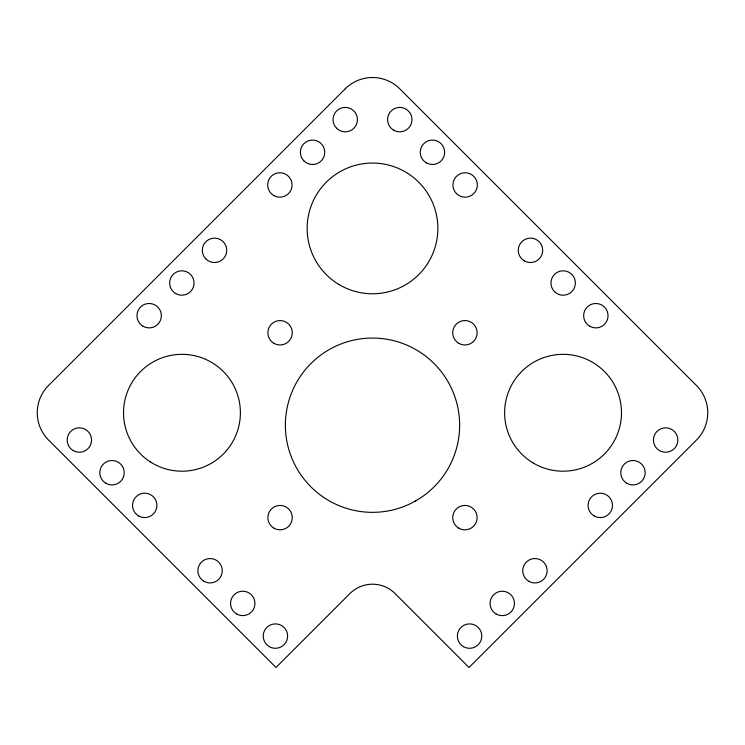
<?xml version="1.0" encoding="UTF-8"?>
<svg xmlns="http://www.w3.org/2000/svg" width="745" height="745" viewBox="0 0 745 745"><rect width="100%" height="100%" fill="white"/><g stroke="black" fill="none" stroke-linecap="round" stroke-linejoin="round"><path stroke-width="1.12" d="M345.242 88.804L48.537 385.5A38.554 38.554 0 0 0 48.537 440.025L275.995 667.483L349.945 593.542A31.905 31.905 0 0 1 395.064 593.542L469.005 667.483L696.463 440.034A38.554 38.554 0 0 0 696.454 385.51L399.758 88.804A38.554 38.554 0 0 0 345.242 88.804M415.449 501.022L410.597 503.573A87.137 87.137 0 0 1 285.475 420.832A87.137 87.137 0 0 1 418.262 351.044A87.137 87.137 0 0 1 415.449 501.022M273.974 343.333A12.199 12.199 0 0 0 292.273 332.773A12.199 12.199 0 0 0 273.974 322.203A12.199 12.199 0 0 0 273.974 343.333M273.974 528.196A12.199 12.199 0 0 0 292.273 517.626A12.199 12.199 0 0 0 273.974 507.056A12.199 12.199 0 0 0 273.974 528.196M458.827 528.196A12.199 12.199 0 0 0 477.126 517.626A12.199 12.199 0 0 0 458.827 507.066A12.199 12.199 0 0 0 458.827 528.196M594.193 515.95A12.199 12.199 0 0 0 612.492 505.389A12.199 12.199 0 0 0 594.193 494.82A12.199 12.199 0 0 0 594.193 515.95M138.617 515.95A12.199 12.199 0 0 0 156.916 505.389A12.199 12.199 0 0 0 138.617 494.82A12.199 12.199 0 0 0 138.617 515.95M269.327 646.66A12.199 12.199 0 0 0 287.626 636.1A12.199 12.199 0 0 0 269.327 625.53A12.199 12.199 0 0 0 269.327 646.66M589.742 326.254A12.199 12.199 0 0 0 608.041 315.684A12.199 12.199 0 0 0 589.742 305.124A12.199 12.199 0 0 0 589.742 326.254M236.64 613.982A12.199 12.199 0 0 0 254.939 603.413A12.199 12.199 0 0 0 236.64 592.852A12.199 12.199 0 0 0 236.64 613.982M203.972 581.305A12.199 12.199 0 0 0 222.271 570.745A12.199 12.199 0 0 0 203.972 560.175A12.199 12.199 0 0 0 203.972 581.305M105.93 483.272A12.199 12.199 0 0 0 124.229 472.703A12.199 12.199 0 0 0 105.93 462.142A12.199 12.199 0 0 0 105.93 483.272M73.252 450.585A12.199 12.199 0 0 0 91.551 440.025A12.199 12.199 0 0 0 73.252 429.455A12.199 12.199 0 0 0 73.252 450.585M336.61 128.242A12.199 12.199 0 0 0 357.023 122.776A12.199 12.199 0 0 0 342.076 107.829A12.199 12.199 0 0 0 336.61 128.242M303.932 160.929A12.199 12.199 0 0 0 324.336 155.454A12.199 12.199 0 0 0 309.399 140.516A12.199 12.199 0 0 0 303.932 160.929M273.778 195.535A12.199 12.199 0 0 0 292.077 184.974A12.199 12.199 0 0 0 273.778 174.405A12.199 12.199 0 0 0 273.778 195.535M554.531 291.63A12.199 12.199 0 0 0 574.944 286.164A12.199 12.199 0 0 0 559.998 271.217A12.199 12.199 0 0 0 554.531 291.63M524.387 260.899A12.199 12.199 0 0 0 542.686 250.329A12.199 12.199 0 0 0 524.387 239.76A12.199 12.199 0 0 0 524.387 260.899M456.499 193.598A12.199 12.199 0 0 0 476.912 188.131A12.199 12.199 0 0 0 461.974 173.185A12.199 12.199 0 0 0 456.499 193.598M426.345 162.857A12.199 12.199 0 0 0 444.644 152.287A12.199 12.199 0 0 0 426.345 141.727A12.199 12.199 0 0 0 426.345 162.857M393.677 130.179A12.199 12.199 0 0 0 411.976 119.619A12.199 12.199 0 0 0 393.677 109.049A12.199 12.199 0 0 0 393.677 130.179M528.838 581.305A12.199 12.199 0 0 0 547.137 570.745A12.199 12.199 0 0 0 528.838 560.175A12.199 12.199 0 0 0 528.838 581.305M496.151 613.992A12.199 12.199 0 0 0 514.46 603.422A12.199 12.199 0 0 0 496.151 592.862A12.199 12.199 0 0 0 496.151 613.992M463.483 646.66A12.199 12.199 0 0 0 481.782 636.1A12.199 12.199 0 0 0 463.483 625.53A12.199 12.199 0 0 0 463.483 646.66M659.548 450.595A12.199 12.199 0 0 0 677.848 440.034A12.199 12.199 0 0 0 659.548 429.465A12.199 12.199 0 0 0 659.548 450.595M626.871 483.282A12.199 12.199 0 0 0 645.17 472.712A12.199 12.199 0 0 0 626.871 462.151A12.199 12.199 0 0 0 626.871 483.282M205.899 258.953A12.199 12.199 0 0 0 226.312 253.486A12.199 12.199 0 0 0 211.366 238.54A12.199 12.199 0 0 0 205.899 258.953M175.745 293.577A12.199 12.199 0 0 0 194.045 283.007A12.199 12.199 0 0 0 175.745 272.447A12.199 12.199 0 0 0 175.745 293.577M143.068 326.245A12.199 12.199 0 0 0 161.367 315.684A12.199 12.199 0 0 0 143.068 305.115A12.199 12.199 0 0 0 143.068 326.245M458.827 343.343A12.199 12.199 0 0 0 477.135 332.773A12.199 12.199 0 0 0 458.827 322.203A12.199 12.199 0 0 0 458.827 343.343M338.668 284.329A65.355 65.355 0 0 0 437.846 229.758A65.355 65.355 0 0 0 340.996 171.154A65.355 65.355 0 0 0 338.668 284.329M533.522 463.185A58.436 58.436 0 0 0 621.488 413.13A58.436 58.436 0 0 0 534.146 361.977A58.436 58.436 0 0 0 533.522 463.185M150.481 461.993A58.436 58.436 0 0 0 240.337 415.412A58.436 58.436 0 0 0 155.062 360.887A58.436 58.436 0 0 0 150.481 461.993"/></g></svg>
